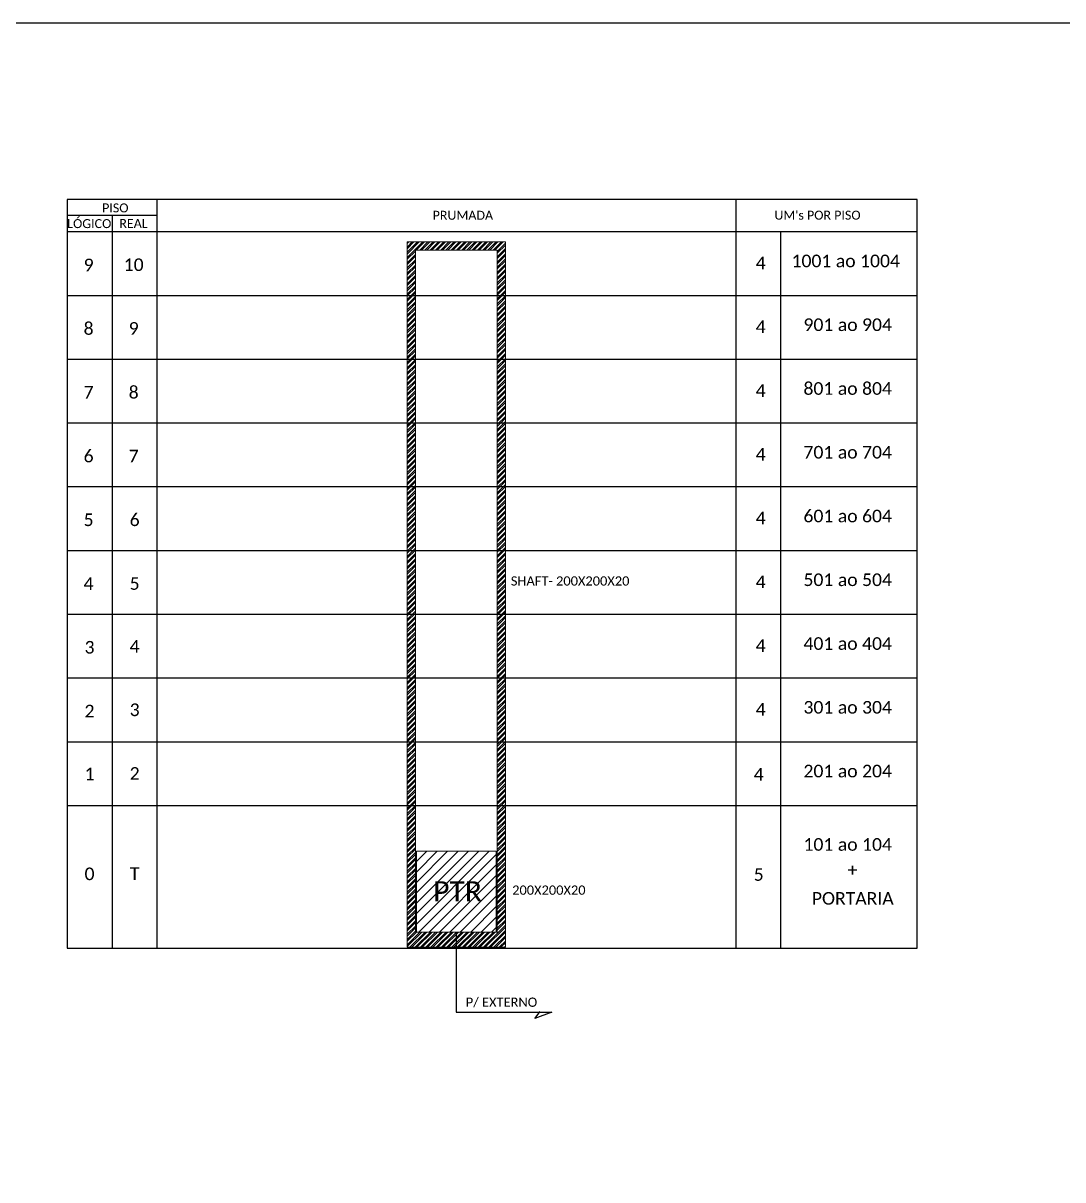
# Model space of a CAD drawing. Header units: metres. Extents: x -1286 to -445, y -500 to 94.
# Drawn here: x -978.9 to -712, y -202.8 to 94.2 of the extents above; entities that cross this region are included whole.
import ezdxf
from ezdxf.enums import TextEntityAlignment as Align

# ---------------------------------------------------------------- set-up
doc = ezdxf.new("R2010")
doc.units = ezdxf.units.M
doc.styles.add('WMF-Calibri0', font='calibri.ttf')

msp = doc.modelspace()

# ---------------------------------------------------------------- hatches: boundary and pattern name
h = msp.add_hatch()
h.set_pattern_fill('ANSI32', color=3, scale=0.1)
h.set_pattern_definition([(45, (-8504.97415, 2213.1316), (-0.67351921, 0.67351921), []), (45, (-8504.5251, 2213.1316), (-0.67351921, 0.67351921), [])])
h.paths.add_polyline_path([(-855.13, 38.01), (-880.34, 38.01), (-880.34, -142.98), (-855.13, -142.98)])
h.paths.add_polyline_path([(-878.23, 35.9), (-857.25, 35.9), (-857.25, -139.17), (-878.23, -139.17)], flags=16)
h = msp.add_hatch()
h.set_pattern_fill('ANSI31', color=1, scale=15.110947, style=0)
h.set_pattern_definition([(45, (-1802.1851, -719.4188), (-1.3356316, 1.3356316), [])])
h.paths.add_polyline_path([(-877.97, -139.21), (-857.46, -139.21), (-857.46, -118.42), (-877.97, -118.42)])
h.paths.add_polyline_path([(-874.94, -132.64), (-859.71, -132.64), (-859.71, -124.85), (-874.94, -124.85)], flags=24)

# ---------------------------------------------------------------- linework, layer by layer
msp.add_lwpolyline([(-1286.07, -499.81), (-445.07, -499.81), (-445.07, 94.19), (-1286.07, 94.19)], close=True)
at = {"color": 0}
for points in [[(-749.38, 48.9), (-967.67, 48.9)], [(-944.53, 44.79), (-967.67, 44.79)]]:
    msp.add_lwpolyline(points, dxfattribs=at)
for points in [[(-967.67, 48.9), (-967.67, 40.68)], [(-944.53, 40.68), (-944.53, 48.9)], [(-795.95, 48.9), (-795.95, 40.68)], [(-749.38, 40.68), (-749.38, 48.9)], [(-956.1, 44.79), (-956.1, 40.68)], [(-967.67, 40.68), (-749.38, 40.68)], [(-967.67, 40.68), (-749.38, 40.68)], [(-967.67, 40.68), (-967.67, -143.32), (-749.38, -143.32), (-749.38, 40.68)], [(-956.1, 40.68), (-956.1, -143.32)], [(-944.53, -143.32), (-944.53, 40.68)], [(-795.95, 40.68), (-795.95, -143.32)], [(-784.38, -143.32), (-784.38, 40.68)], [(-967.67, 24.3), (-749.38, 24.3)], [(-967.67, 7.93), (-749.38, 7.93)], [(-967.67, -8.44), (-749.38, -8.44)], [(-967.67, -24.81), (-749.38, -24.81)], [(-967.67, -41.18), (-749.38, -41.18)], [(-967.67, -57.56), (-749.38, -57.56)], [(-967.67, -73.93), (-749.38, -73.93)], [(-967.67, -90.3), (-749.38, -90.3)], [(-967.67, -106.67), (-749.38, -106.67)]]:
    msp.add_lwpolyline(points)
at = {"color": 2, "lineweight": 0}
for points in [[(-880.34, 38.01), (-855.13, 38.01), (-855.13, -143.04), (-880.34, -143.04)], [(-878.23, 35.9), (-857.25, 35.9), (-857.25, -139.23), (-878.23, -139.23)]]:
    msp.add_lwpolyline(points, close=True, dxfattribs=at)
at = {"color": 1, "lineweight": 0}
msp.add_lwpolyline([(-877.97, -118.42), (-857.46, -118.42), (-857.46, -139.21), (-877.97, -139.21)], close=True, dxfattribs=at)
at = {"color": 1}
for points in [[(-867.74, -139.21), (-867.74, -159.79), (-843.18, -159.79)], [(-847.59, -161.38), (-846.19, -159.56)], [(-843.18, -159.79), (-847.59, -161.38)]]:
    msp.add_lwpolyline(points, dxfattribs=at)

# ---------------------------------------------------------------- texts
at = {"color": 0, "style": 'WMF-Calibri0'}
for s, p in [('     PISO', (-962.71, 45.6)), ('  LÓGICO', (-969.25, 41.57)), ('PRUMADA', (-873.8, 43.71)), ("UM's POR PISO", (-786.06, 43.74)), ('    REAL', (-957.49, 41.62))]:
    msp.add_text(s, height=2.3, dxfattribs=at).set_placement(p)
at = {"color": 7, "style": 'WMF-Calibri0'}
for s, height, p in [('1001 ao 1004', 3.24, (-781.67, 31.52)), ('901 ao 904', 3.24, (-778.6, 15.14)), ('801 ao 804', 3.24, (-778.6, -1.23)), ('701 ao 704', 3.24, (-778.6, -17.6)), ('601 ao 604', 3.24, (-778.6, -33.97)), ('501 ao 504', 3.24, (-778.6, -50.34)), ('SHAFT- 200X200X20', 2.3729, (-853.73, -50.22)), ('401 ao 404', 3.24, (-778.6, -66.72)), ('301 ao 304', 3.24, (-778.6, -83.09)), ('201 ao 204', 3.24, (-778.6, -99.46)), ('101 ao 104', 3.24, (-778.6, -118.3)), ('+', 3.24, (-767.26, -124.87)), ('PTR', 5.187, (-873.65, -131.31)), ('200X200X20', 2.373, (-853.38, -129.6)), ('PORTARIA', 3.24, (-776.45, -132.15)), ('P/ EXTERNO', 2.373, (-865.3, -158.37))]:
    msp.add_text(s, height=height, dxfattribs=at).set_placement(p)
for tag, flags, p in [('9', 4, (-962.13, 32.1)), ('10', 4, (-950.56, 32.17)), ('4', 4, (-789.58, 32.6)), ('4', 4, (-789.58, 16.23)), ('8', 4, (-962.13, 15.8)), ('9', 4, (-950.56, 15.8)), ('7', 4, (-962.13, -0.58)), ('8', 4, (-950.56, -0.58)), ('4', 4, (-789.58, -0.14)), ('6', 4, (-962.13, -16.95)), ('7', 4, (-950.56, -16.95)), ('4', 4, (-789.58, -16.51)), ('5', 4, (-962.13, -33.32)), ('6', 4, (-950.31, -33.32)), ('4', 4, (-789.58, -32.88)), ('4', 4, (-962.13, -49.69)), ('5', 4, (-950.31, -49.69)), ('4', 4, (-789.58, -49.26)), ('3', 4, (-961.89, -66.06)), ('4', 4, (-950.31, -65.82)), ('4', 4, (-789.58, -65.63)), ('2', 4, (-961.89, -82.44)), ('3', 4, (-950.31, -82.11)), ('4', 4, (-789.58, -82)), ('1', 4, (-961.89, -98.57)), ('2', 12, (-950.31, -98.45)), ('4', 4, (-790.09, -98.68)), ('0', 4, (-961.89, -124.23)), ('T', 12, (-950.31, -124.19)), ('5', 4, (-790.09, -124.4))]:
    msp.add_attdef(tag, text='XX', height=3.24, dxfattribs=dict(at, flags=flags)).set_placement(p, align=Align.MIDDLE_CENTER)

doc.saveas('drawing.dxf')
